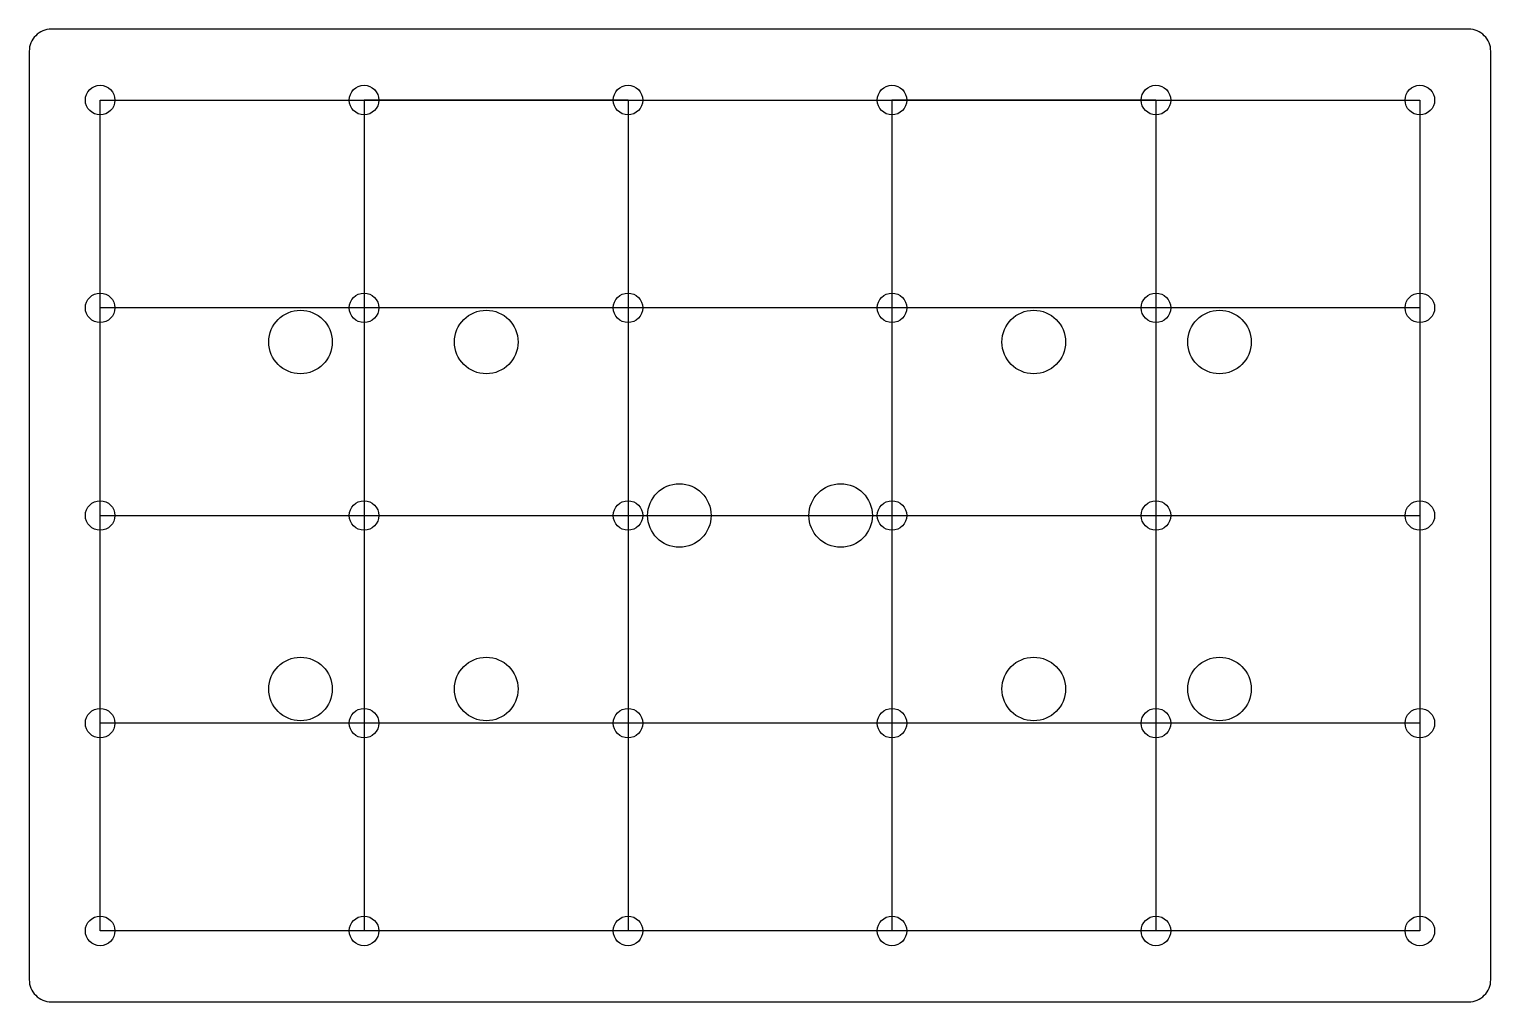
# Model space of a CAD drawing. Header units: millimetres. Extents: x -150 to 150, y -100 to 100.
import ezdxf

# ---------------------------------------------------------------- set-up
doc = ezdxf.new("R2010")
doc.units = ezdxf.units.MM
doc.layers.get('0').update_dxf_attribs({"linetype": 'CONTINUOUS'})

msp = doc.modelspace()

# ---------------------------------------------------------------- linework, layer by layer
for p, q in [((-27, 85), (-81, 85)), ((-81, 85), (-81, -85)), ((-27, 85), (-27, -85)), ((81, 85), (27, 85)), ((27, 85), (27, -85)), ((81, 85), (135, 85)), ((81, 85), (81, -85)), ((135, 42.5), (-135, 42.5)), ((-135, 0), (135, 0)), ((135, -42.5), (-135, -42.5))]:
    msp.add_line(p, q)
msp.add_lwpolyline([(145, 99.5), (-145, 99.5, 0.414214), (-149.5, 95), (-149.5, -95, 0.414214), (-145, -99.5), (145, -99.5, 0.414214), (149.5, -95), (149.5, 95, 0.414214)], format="xyb", close=True)
msp.add_lwpolyline([(135, 85), (135, -85), (-135, -85), (-135, 85)], close=True)
for centre, radius in [((-135, 85), 3.02), ((-81, 85), 3.02), ((-27, 85), 3.02), ((27, 85), 3.02), ((81, 85), 3.02), ((135, 85), 3.02), ((-135, 42.5), 3.02), ((-81, 42.5), 3.02), ((-27, 42.5), 3.02), ((27, 42.5), 3.02), ((81, 42.5), 3.02), ((135, 42.5), 3.02), ((-94, 35.5), 6.5), ((-56, 35.5), 6.5), ((56, 35.5), 6.5), ((94, 35.5), 6.5), ((-16.5, 0), 6.5), ((16.5, 0), 6.5), ((-135, 0), 3.02), ((-81, 0), 3.02), ((-27, 0), 3.02), ((27, 0), 3.02), ((81, 0), 3.02), ((135, 0), 3.02), ((-94, -35.5), 6.5), ((-56, -35.5), 6.5), ((56, -35.5), 6.5), ((94, -35.5), 6.5), ((-135, -42.5), 3.02), ((-81, -42.5), 3.02), ((-27, -42.5), 3.02), ((27, -42.5), 3.02), ((81, -42.5), 3.02), ((135, -42.5), 3.02), ((-135, -85), 3.02), ((-81, -85), 3.02), ((-27, -85), 3.02), ((27, -85), 3.02), ((81, -85), 3.02), ((135, -85), 3.02)]:
    msp.add_circle(centre, radius)

doc.saveas('drawing.dxf')
